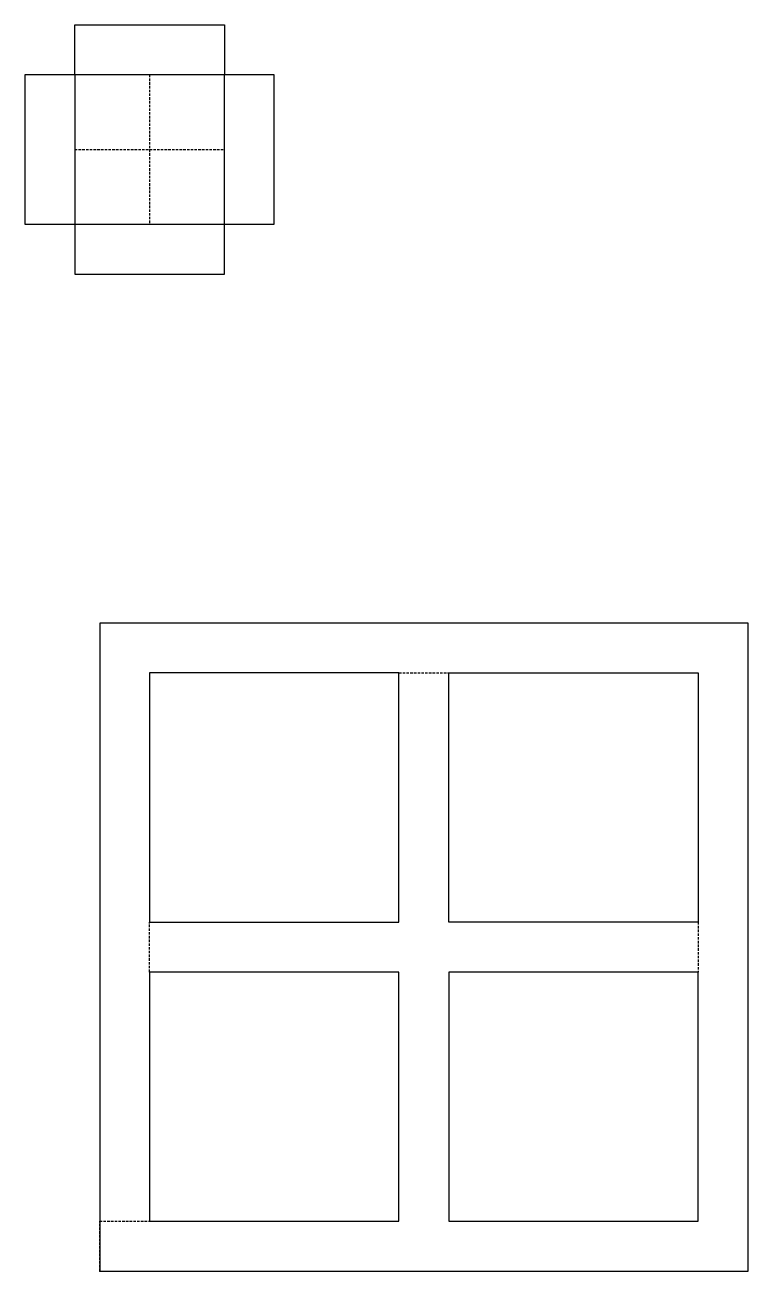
# Model space of a CAD drawing. Header units: millimetres. Extents: x -15 to 130, y 0 to 250.
import ezdxf

# ---------------------------------------------------------------- set-up
doc = ezdxf.new("R2010")
doc.units = ezdxf.units.MM
doc.linetypes.add('DASHED', pattern=[0.75, 0.5, -0.25])
doc.layers.get('0').update_dxf_attribs({"linetype": 'CONTINUOUS'})
doc.layers.add('1', color=7, linetype='DASHED')

msp = doc.modelspace()

# ---------------------------------------------------------------- linework, layer by layer
for p, q in [((-5, 240), (-5, 250)), ((-5, 250), (25, 250)), ((25, 250), (25, 240)), ((-5, 240), (-15, 240)), ((-15, 240), (-15, 210)), ((25, 210), (25, 240)), ((-15, 210), (-5, 210)), ((-5, 210), (-5, 200)), ((25, 200), (25, 210)), ((-5, 200), (25, 200))]:
    msp.add_line(p, q)
for points in [[(-5, 210), (25, 210), (35, 210), (35, 240), (25, 240), (-5, 240)], [(0, 0), (130, 0), (130, 130), (0, 130)], [(10, 70), (60, 70), (60, 120), (10, 120)], [(70, 120), (120, 120), (120, 70), (70, 70)], [(10, 10), (60, 10), (60, 60), (10, 60)], [(120, 60), (70, 60), (70, 10), (120, 10)]]:
    msp.add_lwpolyline(points, close=True)
msp.add_point((0, 0))
at = {"layer": '1'}
for p, q in [((10, 240), (10, 210)), ((-5, 225), (25, 225)), ((60, 120), (70, 120)), ((10, 60), (10, 70)), ((120, 70), (120, 60)), ((0, 0), (0, 10)), ((0, 10), (10, 10))]:
    msp.add_line(p, q, dxfattribs=at)

doc.saveas('drawing.dxf')
